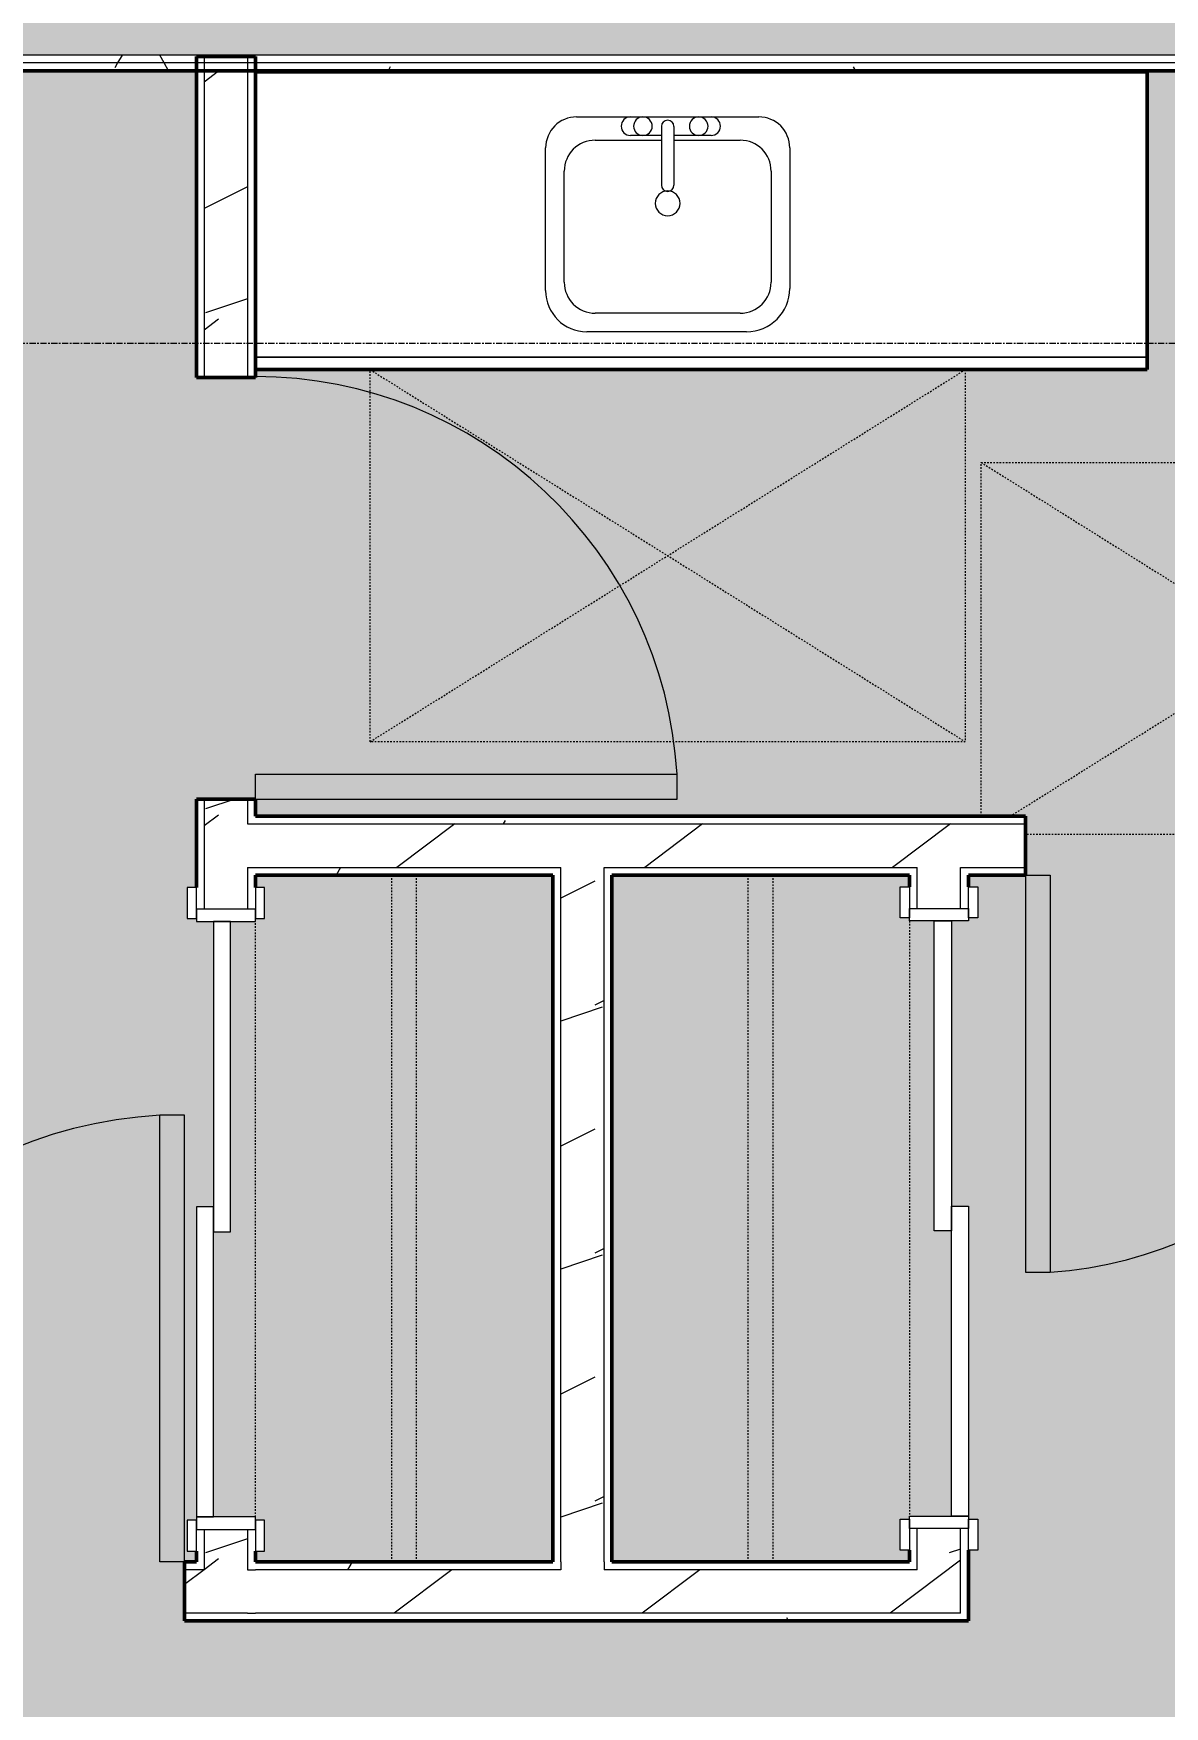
# Model space of a CAD drawing. Header units: inches. Extents: x -4292 to -464, y 9706 to 12474.
# Drawn here: x -3644.4 to -3553.2, y 10703.3 to 10838.2 of the extents above; entities that cross this region are included whole.
import ezdxf

# ---------------------------------------------------------------- set-up
doc = ezdxf.new("R2010")
doc.units = ezdxf.units.IN
doc.header["$MEASUREMENT"] = 0
doc.linetypes.add('Dash', pattern=[0.25, 0.125, -0.125])
doc.linetypes.add('Grid Line 1_2_', pattern=[0.875, 0.5, -0.125, 0.125, -0.125])
for name, color, linetype, lineweight in [('A-ANNO-DIMS', 211, 'Continuous', 9), ('A-ANNO-DIMS-120', 211, 'Continuous', 9), ('A-AREA-PATT-5', 41, 'Continuous', 9), ('A-DOOR-1', 7, 'Continuous', 9), ('A-DOOR-2', 90, 'Continuous', 20), ('A-DOOR-FRAM-1', 90, 'Continuous', 20), ('A-GENM-HDLN-1', 7, 'Dash', 9), ('A-WALL', 113, 'Continuous', 13), ('A-WALL-2', 250, 'Continuous', 50), ('A-WALL-3', 50, 'Continuous', 13), ('A-WALL-PATT-1', 7, 'Continuous', 9), ('A-WALL-PATT-2', 55, 'Continuous', 9), ('A-WALL-PATT-5', 111, 'Continuous', 9), ('I-WALL-1', 2, 'Continuous', 50), ('P-SANR-FIXT-1', 7, 'Continuous', 9), ('Q-CASE-1', 250, 'Continuous', 50), ('Q-CASE-2', 7, 'Continuous', 9), ('Q-CASE-HDLN-1', 7, 'Dash', 9), ('S-GRID-1', 1, 'Grid Line 1_2_', 9)]:
    doc.layers.add(name, color=color, linetype=linetype, lineweight=lineweight)
doc.styles.add('Century Gothic_B', font='GOTHICB.TTF', dxfattribs={"height": 11.25})
doc.dimstyles.new('OD__1__Tol__', dxfattribs={"dimscale": 12, "dimtxt": 11.746893, "dimasz": 1.25, "dimexe": 0.9375, "dimexo": 0.625, "dimgap": 0.15625, "dimtad": 1, "dimdec": 0, "dimzin": 3, "dimdsep": 46, "dimlunit": 4, "dimtxsty": 'Century Gothic_B', "dimblk1": 'OBLIQUE', "dimblk2": 'OBLIQUE', "dimsah": 1, "dimcen": 0.09, "dimdle": 0.9375, "dimazin": 0, "dimtfac": 1, "dimtdec": 4, "dimtix": 1, "dimtmove": 0, "dimatfit": 3, "dimfxl": 1, "dimtvp": 1, "dimtfill": 1, "dimfrac": 2, "dimtolj": 1, "dimtzin": 0, "dimarcsym": 2})
pattern_1 = [(0, (0, 0), (38.4, 9.6), [1.584, -27.216, 1.584, -27.216, -153.6]), (0, (0, 0), (38.4, 9.6), [-57.6, 1.584, -56.016, 1.584, -27.216, -67.2]), (0, (0, 0), (38.4, 9.6), [-144, 1.584, -17.616, 1.584, -46.416]), (120, (14.4, 4.8), (-27.513844, 28.4553755), [1.584, -27.216, 1.584, -27.216, -153.6]), (120, (14.4, 4.8), (-27.513844, 28.4553755), [-57.6, 1.584, -56.016, 1.584, -27.216, -67.2]), (120, (14.4, 4.8), (-27.513844, 28.4553755), [-144, 1.584, -17.616, 1.584, -46.416]), (240, (19.2, 24), (-10.886156, -38.0553755), [1.584, -27.216, 1.584, -27.216, -153.6]), (240, (19.2, 24), (-10.886156, -38.0553755), [-57.6, 1.584, -56.016, 1.584, -27.216, -67.2]), (240, (19.2, 24), (-10.886156, -38.0553755), [-144, 1.584, -17.616, 1.584, -46.416])]
pattern_2 = [(216.87, (7.997, 19.992), (59.9755286, 39.9843071), [9.996, -89.964]), (206.565, (19.992, 13.994), (-19.991807, -19.992219), [22.352, -22.352]), (198.435, (19.992, 3.998), (-39.983821, -19.991955), [12.644, -50.576])]

# ---------------------------------------------------------------- blocks, each defined once
blk = doc.blocks.new('DIMBLOCK16-FLOOR PLAN - 1ST FLOOR')
at = {"layer": 'A-ANNO-DIMS-120'}
for p, q in [((-3828.32, 11545.4), (-3828.32, 10269.06)), ((-3828.32, 10280.31), (-3828.32, 11545.4)), ((-3338.72, 10283.41), (-3338.72, 10269.06)), ((-3338.72, 10280.31), (-3338.72, 10283.41)), ((-3839.57, 10280.31), (-3338.72, 10280.31))]:
    blk.add_line(p, q, dxfattribs=at)
at = {"layer": 'A-ANNO-DIMS-120', "lineweight": 50}
for p, q in [((-3828.32, 10280.31), (-3820.82, 10287.81)), ((-3338.72, 10280.31), (-3331.22, 10287.81)), ((-3828.32, 10280.31), (-3835.82, 10272.81)), ((-3338.72, 10280.31), (-3346.22, 10272.81))]:
    blk.add_line(p, q, dxfattribs=at)
at = {"layer": 'A-ANNO-DIMS-120', "color": 0, "insert": (-3613.26, 10296.6), "char_height": 11.25, "width": 71.3764, "attachment_point": 1, "line_spacing_factor": 0.984502, "style": 'Century Gothic_B', "bg_fill": 3, "box_fill_scale": 1.25, "bg_fill_color": 256, "bg_fill_true_color": 13158600, "bg_fill_transparency": 0}
blk.add_mtext('40\' - 10"', dxfattribs=at)
blk = doc.blocks.new('_Oblique')
at = {"color": 0, "linetype": 'ByBlock', "lineweight": -2}
blk.add_line((-0.5, -0.5), (0.5, 0.5), dxfattribs=at)

msp = doc.modelspace()

# ---------------------------------------------------------------- hatches: boundary and pattern name
at = {"layer": 'A-AREA-PATT-5'}
h = msp.add_hatch(color=256, dxfattribs=at)
h.paths.add_polyline_path([(-3504.92374, 10671.3894), (-3540.92374, 10671.3894), (-3540.92374, 10673.1394), (-3504.92374, 10673.1394)], flags=0)
h.paths.add_polyline_path([(-3822.19874, 10553.1894), (-3591.97374, 10553.1894), (-3591.97374, 10563.78295), (-3602.42157, 10563.78295), (-3602.42157, 10580.28295), (-3591.97374, 10580.28295), (-3591.97374, 10591.78295), (-3602.42157, 10591.78295), (-3602.42157, 10608.28295), (-3591.97374, 10608.28295), (-3591.97374, 10619.78295), (-3602.42157, 10619.78295), (-3602.42157, 10636.28295), (-3591.97374, 10636.28295), (-3591.97374, 10664.85752), (-3555.97374, 10664.85752), (-3555.97374, 10650.21117), (-3553.68954, 10650.21117), (-3553.49269, 10650.01432), (-3553.49269, 10649.11823), (-3553.24269, 10649.11823), (-3553.24269, 10645.35359), (-3552.99269, 10645.35359), (-3552.99269, 10643.45217), (-3553.24269, 10643.45217), (-3553.24269, 10634.06114), (-3552.99269, 10634.06114), (-3552.99269, 10633.47059), (-3553.24269, 10633.47059), (-3553.24269, 10632.88004), (-3552.99269, 10632.88004), (-3552.99269, 10632.28948), (-3553.24269, 10632.28948), (-3553.24269, 10631.69893), (-3552.99269, 10631.69893), (-3552.99269, 10631.10838), (-3553.24269, 10631.10838), (-3553.24269, 10630.51783), (-3552.99269, 10630.51783), (-3552.99269, 10629.92728), (-3553.24269, 10629.92728), (-3553.24269, 10627.30411), (-3553.49269, 10627.28302), (-3553.51475, 10626.35477), (-3553.55034, 10626.26883), (-3553.68954, 10626.21117), (-3555.97374, 10626.21117), (-3555.97374, 10553.1894), (-3507.97374, 10553.1894), (-3507.97374, 10626.6394), (-3515.97374, 10626.6394), (-3515.97374, 10662.3894), (-3504.92374, 10662.3894), (-3504.90158, 10671.3894), (-3502.98624, 10671.3894), (-3502.98624, 10672.0144), (-3501.92374, 10672.0144), (-3501.92374, 10706.7644), (-3502.98624, 10706.7644), (-3502.98624, 10707.3894), (-3504.92374, 10707.3894), (-3504.92374, 10730.8394), (-3521.77374, 10730.8394), (-3521.77374, 10738.64024), (-3517.02374, 10738.58617), (-3517.02374, 10735.5894), (-3483.97374, 10735.5894), (-3483.97374, 10738.58617), (-3508.69866, 10738.64024), (-3508.69866, 10763.58617), (-3483.97374, 10763.58617), (-3483.97374, 10770.33617), (-3517.02374, 10770.33617), (-3517.02374, 10768.64024), (-3521.77374, 10768.64024), (-3521.77374, 10770.33617), (-3532.39874, 10770.33617), (-3532.39874, 10775.08617), (-3483.97374, 10775.08617), (-3483.97374, 10811.08617), (-3520.57497, 10811.08617), (-3520.57497, 10815.21117), (-3515.82497, 10815.21117), (-3515.82497, 10815.83617), (-3483.97374, 10815.83617), (-3483.97374, 10835.1894), (-3626.49269, 10835.1894), (-3626.49269, 10835.08617), (-3554.57497, 10835.08617), (-3554.57497, 10811.08617), (-3626.49269, 10811.08617), (-3626.49269, 10810.46117), (-3631.24269, 10810.46117), (-3631.24269, 10835.1894), (-3668.93403, 10835.1894), (-3668.93403, 10755.58617), (-3746.93403, 10755.58617), (-3746.93403, 10835.1894), (-3822.19874, 10835.1894), (-3822.19874, 10782.9019), (-3789.92374, 10782.9019), (-3789.92374, 10776.1394), (-3794.67374, 10776.1394), (-3794.67374, 10778.1519), (-3822.19874, 10778.1519), (-3822.19874, 10744.7557), (-3794.67374, 10744.7557), (-3794.67374, 10746.1394), (-3789.92374, 10746.1394), (-3789.92374, 10738.7019), (-3794.67374, 10738.7019), (-3794.67374, 10740.0057), (-3822.19874, 10740.0057), (-3822.19874, 10714.96117), (-3794.67374, 10714.96117), (-3794.67374, 10718.7019), (-3789.92374, 10718.7019), (-3789.92374, 10714.96117), (-3668.19269, 10714.96117), (-3668.19269, 10710.21117), (-3822.19874, 10710.21117), (-3822.19874, 10578.07859)], flags=0)
h.paths.add_polyline_path([(-3788.62067, 10553.46117), (-3788.62067, 10569.58617), (-3770.62067, 10569.58617), (-3770.62067, 10565.58617), (-3734.62067, 10565.58617), (-3734.62067, 10569.58617), (-3716.62067, 10569.58617), (-3716.62067, 10553.46117), (-3787.62067, 10553.46117)], flags=0)
h.paths.add_polyline_path([(-3670.2883, 10566.53617), (-3704.13093, 10566.53617), (-3704.13093, 10572.53617), (-3705.13093, 10572.53617), (-3705.13093, 10608.53617), (-3704.13093, 10608.53617), (-3704.13093, 10614.53617), (-3669.13093, 10614.53617), (-3669.13093, 10566.53617)], flags=0)
h.paths.add_polyline_path([(-3725.41721, 10617.86117), (-3792.13093, 10617.86117), (-3792.13093, 10618.86117), (-3798.13093, 10618.86117), (-3798.13093, 10653.86117), (-3714.13093, 10653.86117), (-3714.13093, 10618.86117), (-3720.13093, 10618.86117), (-3720.13093, 10617.86117)], flags=0)
h.paths.add_polyline_path([(-3483.97374, 10626.6394), (-3483.97374, 10662.3894), (-3485.97374, 10662.3894), (-3485.97374, 10626.6394)], flags=0)
h.paths.add_polyline_path([(-3626.49269, 10710.21117), (-3632.19269, 10710.21117), (-3632.19269, 10714.96117), (-3631.24269, 10714.96117), (-3631.24269, 10715.83617), (-3631.99269, 10715.83617), (-3631.99269, 10718.33617), (-3631.24269, 10718.33617), (-3631.24269, 10743.58617), (-3629.86769, 10743.58617), (-3629.86769, 10766.58617), (-3631.24269, 10766.58617), (-3631.24269, 10766.83617), (-3631.99269, 10766.83617), (-3631.99269, 10769.33617), (-3631.24269, 10769.33617), (-3631.24269, 10776.46117), (-3626.49269, 10776.46117), (-3626.49269, 10775.08617), (-3564.39874, 10775.08617), (-3564.39874, 10770.33617), (-3568.99269, 10770.33617), (-3568.99269, 10769.39867), (-3568.24269, 10769.39867), (-3568.24269, 10766.89867), (-3568.99269, 10766.89867), (-3568.99269, 10766.64867), (-3570.36769, 10766.64867), (-3570.36769, 10743.64867), (-3568.99269, 10743.64867), (-3568.99269, 10718.39867), (-3568.24269, 10718.39867), (-3568.24269, 10715.89867), (-3568.99269, 10715.89867), (-3568.99269, 10710.21117), (-3615.15939, 10710.21117)], flags=0)
h.paths.add_polyline_path([(-3626.49269, 10714.96117), (-3602.49269, 10714.96117), (-3602.49269, 10770.33617), (-3626.49269, 10770.33617), (-3626.49269, 10769.33617), (-3625.74269, 10769.33617), (-3625.74269, 10766.83617), (-3626.49269, 10766.83617), (-3626.49269, 10766.58617), (-3628.49269, 10766.58617), (-3628.49269, 10741.58617), (-3629.86769, 10741.58617), (-3629.86769, 10718.58617), (-3626.49269, 10718.58617), (-3626.49269, 10718.33617), (-3625.74269, 10718.33617), (-3625.74269, 10715.83617), (-3626.49269, 10715.83617)], flags=0)
h.paths.add_polyline_path([(-3595.03936, 10714.96117), (-3573.74269, 10714.96117), (-3573.74269, 10715.89867), (-3574.49269, 10715.89867), (-3574.49269, 10718.39867), (-3573.74269, 10718.39867), (-3573.74269, 10718.64867), (-3570.36769, 10718.64867), (-3570.36769, 10741.64867), (-3571.74269, 10741.64867), (-3571.74269, 10766.64867), (-3573.74269, 10766.64867), (-3573.74269, 10766.89867), (-3574.49269, 10766.89867), (-3574.49269, 10769.39867), (-3573.74269, 10769.39867), (-3573.74269, 10770.33617), (-3597.74269, 10770.33617), (-3597.74269, 10714.96117)], flags=0)
h.paths.add_polyline_path([(-3795.67374, 10747.3894), (-3820.92374, 10747.3894), (-3820.92374, 10775.3894), (-3795.67374, 10775.3894), (-3795.67374, 10765.88088), (-3795.17374, 10765.8559), (-3795.17374, 10765.39791), (-3795.67374, 10765.39791), (-3795.67374, 10749.12662), (-3795.17374, 10749.08916), (-3795.17374, 10748.40217), (-3795.67374, 10748.40217)], flags=0)
h.paths.add_polyline_path([(-3539.07497, 10803.60995), (-3540.44871, 10804.10995), (-3541.31474, 10804.60995), (-3542.31474, 10805.60995), (-3543.78435, 10807.7862), (-3544.63478, 10809.60995), (-3545.36272, 10811.60995), (-3545.90066, 10813.61756), (-3546.07497, 10815.60995), (-3545.90066, 10817.10043), (-3545.81082, 10817.60995), (-3545.54287, 10818.60995), (-3544.97611, 10819.60995), (-3543.78435, 10820.60995), (-3543.43664, 10823.63373), (-3544.82497, 10823.63373), (-3545.78939, 10823.7607), (-3546.68808, 10824.13295), (-3547.45981, 10824.72512), (-3548.05197, 10825.49684), (-3548.42423, 10826.39553), (-3548.55119, 10827.35995), (-3548.55119, 10835.08617), (-3528.59875, 10835.08617), (-3528.62148, 10827.18734), (-3528.72572, 10826.39553), (-3529.09797, 10825.49684), (-3529.69014, 10824.72512), (-3530.46186, 10824.13295), (-3531.36056, 10823.7607), (-3532.46603, 10823.63373), (-3533.71331, 10823.63373), (-3533.36559, 10820.60995), (-3532.17384, 10819.60995), (-3531.60708, 10818.60995), (-3531.24928, 10817.10043), (-3531.16213, 10816.60615), (-3531.07497, 10815.60995), (-3531.24928, 10813.61756), (-3531.78722, 10811.60995), (-3532.51516, 10809.60995), (-3533.44778, 10807.60995), (-3534.83521, 10805.60995), (-3535.83521, 10804.60995), (-3536.70123, 10804.10995), (-3538.07497, 10803.60995)], flags=0)
h.paths.add_polyline_path([(-3664.93403, 10817.08617), (-3664.93403, 10835.08617), (-3646.93403, 10835.08617), (-3646.93403, 10817.08617)], flags=0)
h.paths.add_polyline_path([(-3748.86587, 10817.08617), (-3766.86587, 10817.08617), (-3766.86587, 10835.08617), (-3748.86587, 10835.08617)], flags=0)
at = {"layer": 'A-WALL-PATT-5'}
h = msp.add_hatch(dxfattribs=at)
h.set_pattern_fill('FP_38', color=256, style=0, pattern_type=2)
h.set_pattern_definition([(161.57, (0.6, 0.6), (-4.80033747, -0.00041462), [0, -34.152, 3.792, 0]), (18.43, (-0.6, 0.6), (-4.80033747, 0.00041462), [0, -34.152, 3.792, 0]), (108.43, (0.6, 0.6), (2.39913218, -12.00105099), [11.382, -26.562]), (71.57, (-0.6, 0.6), (2.39913218, 12.00105099), [11.382, -26.562])])
h.paths.add_polyline_path([(-3822.72374, 10836.4394), (-3482.72374, 10836.4394), (-3482.72374, 10839.9394), (-3822.72374, 10839.9394)], flags=0)
h = msp.add_hatch(dxfattribs=at)
h.set_pattern_fill('FP_3', color=256, style=0, pattern_type=2)
h.set_pattern_definition(pattern_1)
h.paths.add_polyline_path([(-3615.15939, 10835.8144), (-3483.34874, 10835.8144), (-3483.35259, 10836.4394), (-3822.72374, 10836.4394), (-3822.72374, 10835.8144), (-3626.49269, 10835.8144)], flags=0)
h = msp.add_hatch(dxfattribs=at)
h.set_pattern_fill('FP_3', color=256, style=0, pattern_type=2)
h.set_pattern_definition(pattern_1)
h.paths.add_polyline_path([(-3504.90158, 10835.1894), (-3483.97374, 10835.1894), (-3483.97374, 10835.8144), (-3822.72374, 10835.8144), (-3822.72374, 10835.1894), (-3532.46603, 10835.1894)], flags=0)

# ---------------------------------------------------------------- linework, layer by layer
at = {"layer": 'A-WALL'}
for p, q in [((-3482.72374, 10836.4394), (-3822.72374, 10836.4394)), ((-3483.34874, 10835.8144), (-3822.72374, 10835.8144))]:
    msp.add_line(p, q, dxfattribs=at)
at = {"layer": 'I-WALL-1'}
msp.add_line((-3822.72374, 10835.1894), (-3483.97374, 10835.1894), dxfattribs=at)

# ---------------------------------------------------------------- next in the draw order: dimensions: what is measured, and where the dimension line sits
at = {"layer": 'A-ANNO-DIMS'}
dim = msp.add_linear_dim(base=(-3338.72374, 10280.30762), p1=(-3828.32374, 11552.9019), p2=(-3338.72374, 10290.91422), dimstyle='OD__1__Tol__', override={"dimpost": '<>', "dimfxl": 1353.632539}, dxfattribs=at)
dim.commit()
dim.dimension.update_dxf_attribs({"geometry": 'DIMBLOCK16-FLOOR PLAN - 1ST FLOOR', "text_midpoint": (-3583.52374, 10288.09059)})

# ---------------------------------------------------------------- next in the draw order: hatches: boundary and pattern name
at = {"layer": 'A-WALL-PATT-1'}
h = msp.add_hatch(dxfattribs=at)
h.set_pattern_fill('FP_3', color=256, style=0, pattern_type=2)
h.set_pattern_definition(pattern_1)
h.paths.add_polyline_path([(-3626.49269, 10774.46117), (-3564.39874, 10774.46117), (-3564.39874, 10775.08617), (-3626.49269, 10775.08617)], flags=0)
h.paths.add_polyline_path([(-3489.19866, 10774.46117), (-3483.97374, 10774.4769), (-3483.97374, 10775.08617), (-3532.39874, 10775.08617), (-3532.39874, 10774.46117), (-3504.90158, 10774.46117)], flags=0)
h = msp.add_hatch(dxfattribs=at)
h.set_pattern_fill('FP_3', color=256, style=0, pattern_type=2)
h.set_pattern_definition(pattern_1)
h.paths.add_polyline_path([(-3626.49269, 10770.33617), (-3601.86769, 10770.33617), (-3601.86769, 10770.96117), (-3626.49269, 10770.96117)], flags=0)
h.paths.add_polyline_path([(-3569.61769, 10770.33617), (-3564.39874, 10770.33617), (-3564.39874, 10770.96117), (-3569.61769, 10770.96117)], flags=0)
h.paths.add_polyline_path([(-3573.74269, 10770.33617), (-3573.11769, 10770.33617), (-3573.11769, 10770.96117), (-3598.36769, 10770.96117), (-3598.36769, 10770.33617), (-3597.47037, 10770.33617)], flags=0)
h.paths.add_polyline_path([(-3521.77374, 10770.33617), (-3521.14874, 10770.33617), (-3521.14874, 10770.96117), (-3532.39874, 10770.96117), (-3532.39874, 10770.33617)], flags=0)
h.paths.add_polyline_path([(-3517.02374, 10770.33617), (-3483.97374, 10770.33617), (-3483.97374, 10770.96117), (-3517.64874, 10770.96117), (-3517.64874, 10770.33617)], flags=0)
h = msp.add_hatch(dxfattribs=at)
h.set_pattern_fill('FP_3', color=256, style=0, pattern_type=2)
h.set_pattern_definition(pattern_1)
h.paths.add_polyline_path([(-3668.19269, 10714.33617), (-3668.19269, 10714.96117), (-3822.41046, 10714.96117), (-3822.41046, 10714.33617), (-3670.2883, 10714.33617)], flags=0)
h.paths.add_polyline_path([(-3632.19269, 10714.33617), (-3630.61769, 10714.33617), (-3630.61769, 10714.96117), (-3632.19269, 10714.96117)], flags=0)
h = msp.add_hatch(dxfattribs=at)
h.set_pattern_fill('FP_3', color=256, style=0, pattern_type=2)
h.set_pattern_definition(pattern_1)
h.paths.add_polyline_path([(-3597.74269, 10714.33617), (-3573.74269, 10714.33617), (-3573.74269, 10714.96117), (-3598.36769, 10714.96117), (-3598.36769, 10714.33617)], flags=0)
h.paths.add_polyline_path([(-3626.49269, 10714.33617), (-3601.86769, 10714.33617), (-3601.86769, 10714.96117), (-3626.49269, 10714.96117)], flags=0)
h = msp.add_hatch(dxfattribs=at)
h.set_pattern_fill('FP_3', color=256, style=0, pattern_type=2)
h.set_pattern_definition(pattern_1)
h.paths.add_polyline_path([(-3670.2883, 10710.21117), (-3668.19269, 10710.21117), (-3668.19269, 10710.83617), (-3822.41046, 10710.83617), (-3822.41046, 10710.21117), (-3746.93403, 10710.21117)], flags=0)
h.paths.add_polyline_path([(-3626.49269, 10710.21117), (-3626.49269, 10710.83617), (-3632.19269, 10710.83617), (-3632.19269, 10710.21117), (-3627.11769, 10710.21117)], flags=0)
h = msp.add_hatch(dxfattribs=at)
h.set_pattern_fill('FP_3', color=256, style=0, pattern_type=2)
h.set_pattern_definition(pattern_1)
h.paths.add_polyline_path([(-3569.67503, 10710.21117), (-3569.61769, 10710.21117), (-3569.61769, 10710.83617), (-3626.49269, 10710.83617), (-3626.49269, 10710.21117), (-3573.11769, 10710.21117)], flags=0)
at = {"layer": 'A-WALL-PATT-2'}
h = msp.add_hatch(dxfattribs=at)
h.set_pattern_fill('FP_7', color=256, style=0, pattern_type=2)
h.set_pattern_definition(pattern_2)
h.paths.add_polyline_path([(-3630.61769, 10714.33617), (-3627.11769, 10714.33617), (-3627.11769, 10717.58617), (-3630.61769, 10717.58617), (-3630.61769, 10714.96117)], flags=0)
h.paths.add_polyline_path([(-3629.86769, 10767.58617), (-3627.11769, 10767.58617), (-3627.11769, 10776.46117), (-3630.61769, 10776.46117), (-3630.61769, 10767.58617)], flags=0)
h.paths.add_polyline_path([(-3630.61769, 10810.46117), (-3627.11769, 10810.46117), (-3627.11769, 10835.1894), (-3630.61769, 10835.1894)], flags=0)
h = msp.add_hatch(dxfattribs=at)
h.set_pattern_fill('FP_7', color=256, style=0, pattern_type=2)
h.set_pattern_definition(pattern_2)
h.paths.add_polyline_path([(-3598.36769, 10770.96117), (-3564.39874, 10770.96117), (-3564.39874, 10774.46117), (-3627.11769, 10774.46117), (-3627.11769, 10770.96117), (-3601.86769, 10770.96117)], flags=0)
h.paths.add_polyline_path([(-3482.72374, 10770.96117), (-3482.72374, 10774.46117), (-3532.39874, 10774.46117), (-3532.39874, 10770.96117), (-3489.19866, 10770.96117)], flags=0)
h = msp.add_hatch(dxfattribs=at)
h.set_pattern_fill('FP_7', color=256, style=0, pattern_type=2)
h.set_pattern_definition(pattern_2)
h.paths.add_polyline_path([(-3598.36769, 10714.33617), (-3598.36769, 10770.96117), (-3601.86769, 10770.96117), (-3601.86769, 10714.33617)], flags=0)
h = msp.add_hatch(dxfattribs=at)
h.set_pattern_fill('FP_7', color=256, style=0, pattern_type=2)
h.set_pattern_definition(pattern_2)
h.paths.add_polyline_path([(-3569.61769, 10710.83617), (-3569.61769, 10717.64867), (-3573.11769, 10717.64867), (-3573.11769, 10710.83617)], flags=0)
h.paths.add_polyline_path([(-3570.36769, 10767.64867), (-3569.61769, 10767.64867), (-3569.61769, 10770.96117), (-3573.11769, 10770.96117), (-3573.11769, 10767.64867), (-3571.74269, 10767.64867)], flags=0)
h = msp.add_hatch(dxfattribs=at)
h.set_pattern_fill('FP_7', color=256, style=0, pattern_type=2)
h.set_pattern_definition(pattern_2)
h.paths.add_polyline_path([(-3822.41046, 10710.83617), (-3668.19269, 10710.83617), (-3668.19269, 10714.33617), (-3822.41046, 10714.33617)], flags=0)
h.paths.add_polyline_path([(-3632.19269, 10710.83617), (-3627.11769, 10710.83617), (-3627.11769, 10714.33617), (-3632.19269, 10714.33617)], flags=0)
h = msp.add_hatch(dxfattribs=at)
h.set_pattern_fill('FP_7', color=256, style=0, pattern_type=2)
h.set_pattern_definition(pattern_2)
h.paths.add_polyline_path([(-3601.86769, 10710.83617), (-3573.11769, 10710.84358), (-3573.11769, 10714.33617), (-3627.11769, 10714.3199), (-3627.11769, 10710.83617), (-3615.15939, 10710.83617)], flags=0)

# ---------------------------------------------------------------- next in the draw order: linework, layer by layer
at = {"layer": 'A-DOOR-1'}
for p, q in [((-3631.99269, 10769.33617), (-3631.99269, 10766.83617)), ((-3631.24269, 10769.33617), (-3631.99269, 10769.33617)), ((-3631.24269, 10766.83617), (-3631.24269, 10769.33617)), ((-3626.49269, 10769.33617), (-3626.49269, 10766.83617)), ((-3625.74269, 10769.33617), (-3626.49269, 10769.33617)), ((-3625.74269, 10766.83617), (-3625.74269, 10769.33617)), ((-3574.49269, 10769.39867), (-3573.74269, 10769.39867)), ((-3574.49269, 10766.89867), (-3574.49269, 10769.39867)), ((-3573.74269, 10769.39867), (-3573.74269, 10766.89867)), ((-3568.99269, 10769.39867), (-3568.24269, 10769.39867)), ((-3568.99269, 10766.89867), (-3568.99269, 10769.39867)), ((-3568.24269, 10769.39867), (-3568.24269, 10766.89867)), ((-3631.99269, 10766.83617), (-3631.24269, 10766.83617)), ((-3626.49269, 10766.83617), (-3625.74269, 10766.83617)), ((-3573.74269, 10766.89867), (-3574.49269, 10766.89867)), ((-3568.24269, 10766.89867), (-3568.99269, 10766.89867)), ((-3631.99269, 10718.33617), (-3631.99269, 10715.83617)), ((-3631.24269, 10718.33617), (-3631.99269, 10718.33617)), ((-3631.24269, 10715.83617), (-3631.24269, 10718.33617)), ((-3626.49269, 10718.33617), (-3626.49269, 10715.83617)), ((-3625.74269, 10718.33617), (-3626.49269, 10718.33617)), ((-3625.74269, 10715.83617), (-3625.74269, 10718.33617)), ((-3574.49269, 10718.39867), (-3573.74269, 10718.39867)), ((-3574.49269, 10715.89867), (-3574.49269, 10718.39867)), ((-3573.74269, 10718.39867), (-3573.74269, 10715.89867)), ((-3568.99269, 10718.39867), (-3568.24269, 10718.39867)), ((-3568.99269, 10715.89867), (-3568.99269, 10718.39867)), ((-3568.24269, 10718.39867), (-3568.24269, 10715.89867)), ((-3631.99269, 10715.83617), (-3631.24269, 10715.83617)), ((-3626.49269, 10715.83617), (-3625.74269, 10715.83617)), ((-3573.74269, 10715.89867), (-3574.49269, 10715.89867)), ((-3568.24269, 10715.89867), (-3568.99269, 10715.89867))]:
    msp.add_line(p, q, dxfattribs=at)
for centre, radius, start, end in [((-3626.49269, 10776.46117), 34.06659, 3.365687, 90), ((-3564.39874, 10770.33617), 32.06659, 273.5758705, 0), ((-3632.19269, 10714.96117), 36.06659, 93.1788522, 180)]:
    msp.add_arc(centre, radius, start, end, dxfattribs=at)
at = {"layer": 'A-DOOR-2'}
for p, q in [((-3626.49269, 10778.46117), (-3592.48485, 10778.46117)), ((-3626.49269, 10776.46117), (-3626.49269, 10778.46117)), ((-3592.48485, 10776.46117), (-3592.48485, 10778.46117)), ((-3626.49269, 10776.46117), (-3592.48485, 10776.46117)), ((-3564.39874, 10770.33617), (-3564.39874, 10738.33201)), ((-3564.39874, 10770.33617), (-3562.39874, 10770.33617)), ((-3562.39874, 10770.33617), (-3562.39874, 10738.33201)), ((-3629.86769, 10766.58617), (-3629.86769, 10741.58617)), ((-3628.49269, 10766.58617), (-3629.86769, 10766.58617)), ((-3628.49269, 10741.58617), (-3628.49269, 10766.58617)), ((-3571.74269, 10766.64867), (-3570.36769, 10766.64867)), ((-3571.74269, 10741.64867), (-3571.74269, 10766.64867)), ((-3570.36769, 10766.64867), (-3570.36769, 10741.64867)), ((-3634.19269, 10714.96117), (-3634.19269, 10750.97227)), ((-3632.19269, 10750.97227), (-3634.19269, 10750.97227)), ((-3632.19269, 10714.96117), (-3632.19269, 10750.97227)), ((-3570.36769, 10743.64867), (-3568.99269, 10743.64867)), ((-3570.36769, 10718.64867), (-3570.36769, 10743.64867)), ((-3568.99269, 10743.64867), (-3568.99269, 10718.64867)), ((-3631.24269, 10743.58617), (-3631.24269, 10718.58617)), ((-3629.86769, 10743.58617), (-3631.24269, 10743.58617)), ((-3629.86769, 10718.58617), (-3629.86769, 10743.58617)), ((-3629.86769, 10741.58617), (-3628.49269, 10741.58617)), ((-3570.36769, 10741.64867), (-3571.74269, 10741.64867)), ((-3564.39874, 10738.33201), (-3562.39874, 10738.33201)), ((-3631.24269, 10718.58617), (-3629.86769, 10718.58617)), ((-3568.99269, 10718.64867), (-3570.36769, 10718.64867)), ((-3632.19269, 10714.96117), (-3634.19269, 10714.96117))]:
    msp.add_line(p, q, dxfattribs=at)
at = {"layer": 'A-DOOR-FRAM-1'}
for p, q in [((-3626.49269, 10767.58617), (-3631.24269, 10767.58617)), ((-3631.24269, 10767.58617), (-3631.24269, 10766.58617)), ((-3631.24269, 10766.58617), (-3626.49269, 10766.58617)), ((-3626.49269, 10766.58617), (-3626.49269, 10767.58617)), ((-3573.74269, 10767.64867), (-3568.99269, 10767.64867)), ((-3573.74269, 10766.64867), (-3573.74269, 10767.64867)), ((-3568.99269, 10766.64867), (-3573.74269, 10766.64867)), ((-3568.99269, 10767.64867), (-3568.99269, 10766.64867)), ((-3631.24269, 10718.58617), (-3631.24269, 10717.58617)), ((-3626.49269, 10718.58617), (-3631.24269, 10718.58617)), ((-3626.49269, 10717.58617), (-3626.49269, 10718.58617)), ((-3573.74269, 10718.64867), (-3568.99269, 10718.64867)), ((-3573.74269, 10717.64867), (-3573.74269, 10718.64867)), ((-3568.99269, 10718.64867), (-3568.99269, 10717.64867)), ((-3631.24269, 10717.58617), (-3626.49269, 10717.58617)), ((-3568.99269, 10717.64867), (-3573.74269, 10717.64867))]:
    msp.add_line(p, q, dxfattribs=at)
at = {"layer": 'A-GENM-HDLN-1'}
for p, q in [((-3617.23946, 10811.08617), (-3569.23946, 10781.08617)), ((-3617.23946, 10781.08617), (-3569.23946, 10811.08617)), ((-3617.23946, 10781.08617), (-3617.23946, 10811.08617)), ((-3569.23946, 10811.08617), (-3569.23946, 10781.08617)), ((-3567.97374, 10803.60995), (-3522.33569, 10775.08617)), ((-3567.97374, 10803.60995), (-3539.07497, 10803.60995)), ((-3567.97374, 10775.08617), (-3567.97374, 10803.60995)), ((-3565.61178, 10775.08617), (-3519.97374, 10803.60995)), ((-3569.23946, 10781.08617), (-3617.23946, 10781.08617)), ((-3532.39874, 10773.60995), (-3564.39874, 10773.60995))]:
    msp.add_line(p, q, dxfattribs=at)
at = {"layer": 'A-WALL-2'}
for p, q in [((-3626.49269, 10836.33617), (-3631.24269, 10836.33617)), ((-3631.24269, 10836.33617), (-3631.24269, 10810.46117)), ((-3626.49269, 10810.46117), (-3626.49269, 10836.33617)), ((-3631.24269, 10810.46117), (-3626.49269, 10810.46117)), ((-3626.49269, 10776.46117), (-3631.24269, 10776.46117)), ((-3631.24269, 10776.46117), (-3631.24269, 10769.33617)), ((-3626.49269, 10775.08617), (-3626.49269, 10776.46117)), ((-3564.39874, 10775.08617), (-3626.49269, 10775.08617)), ((-3564.39874, 10770.33617), (-3564.39874, 10775.08617)), ((-3626.49269, 10770.33617), (-3602.49269, 10770.33617)), ((-3626.49269, 10769.33617), (-3626.49269, 10770.33617)), ((-3602.49269, 10770.33617), (-3602.49269, 10714.96117)), ((-3597.74269, 10770.33617), (-3573.74269, 10770.33617)), ((-3597.74269, 10714.96117), (-3597.74269, 10770.33617)), ((-3573.74269, 10770.33617), (-3573.74269, 10769.39867)), ((-3568.99269, 10769.39867), (-3568.99269, 10770.33617)), ((-3568.99269, 10770.33617), (-3564.39874, 10770.33617)), ((-3631.24269, 10715.83617), (-3631.24269, 10714.96117)), ((-3626.49269, 10714.96117), (-3626.49269, 10715.83617)), ((-3573.74269, 10715.89867), (-3573.74269, 10714.96117)), ((-3568.99269, 10710.21117), (-3568.99269, 10715.89867)), ((-3631.24269, 10714.96117), (-3632.19269, 10714.96117)), ((-3632.19269, 10714.96117), (-3632.19269, 10710.21117)), ((-3602.49269, 10714.96117), (-3626.49269, 10714.96117)), ((-3573.74269, 10714.96117), (-3597.74269, 10714.96117)), ((-3632.19269, 10710.21117), (-3626.49269, 10710.21117)), ((-3626.49269, 10710.21117), (-3573.74269, 10710.21117)), ((-3573.74269, 10710.21117), (-3569.61769, 10710.21117)), ((-3569.61769, 10710.21117), (-3568.99269, 10710.21117))]:
    msp.add_line(p, q, dxfattribs=at)
at = {"layer": 'A-WALL-3'}
for p, q in [((-3630.61769, 10836.33617), (-3630.61769, 10810.46117)), ((-3627.11769, 10836.33617), (-3627.11769, 10810.46117)), ((-3630.61769, 10776.46117), (-3630.61769, 10767.58617)), ((-3627.11769, 10776.46117), (-3627.11769, 10774.46117)), ((-3627.11769, 10774.46117), (-3626.49269, 10774.46117)), ((-3626.49269, 10774.46117), (-3564.39874, 10774.46117)), ((-3627.11769, 10770.96117), (-3626.49269, 10770.96117)), ((-3627.11769, 10770.96117), (-3627.11769, 10767.58617)), ((-3626.49269, 10770.96117), (-3601.86769, 10770.96117)), ((-3601.86769, 10770.33617), (-3601.86769, 10770.96117)), ((-3598.36769, 10770.96117), (-3573.11769, 10770.96117)), ((-3598.36769, 10770.33617), (-3598.36769, 10770.96117)), ((-3573.11769, 10770.33617), (-3573.11769, 10770.96117)), ((-3569.61769, 10770.33617), (-3569.61769, 10770.96117)), ((-3569.61769, 10770.96117), (-3564.39874, 10770.96117)), ((-3601.86769, 10714.96117), (-3601.86769, 10770.33617)), ((-3598.36769, 10714.96117), (-3598.36769, 10770.33617)), ((-3573.11769, 10767.64867), (-3573.11769, 10770.33617)), ((-3569.61769, 10767.64867), (-3569.61769, 10770.33617)), ((-3630.61769, 10717.58617), (-3630.61769, 10714.96117)), ((-3627.11769, 10717.58617), (-3627.11769, 10714.96117)), ((-3573.11769, 10714.33617), (-3573.11769, 10717.64867)), ((-3569.61769, 10710.83617), (-3569.61769, 10717.64867)), ((-3630.61769, 10714.33617), (-3632.19269, 10714.33617)), ((-3630.61769, 10714.96117), (-3630.61769, 10714.33617)), ((-3627.11769, 10714.96117), (-3627.11769, 10714.33617)), ((-3627.11769, 10714.33617), (-3626.49269, 10714.33617)), ((-3601.86769, 10714.33617), (-3626.49269, 10714.33617)), ((-3601.86769, 10714.96117), (-3601.86769, 10714.33617)), ((-3598.36769, 10714.96117), (-3598.36769, 10714.33617)), ((-3573.74269, 10714.33617), (-3598.36769, 10714.33617)), ((-3573.11769, 10714.33617), (-3573.74269, 10714.33617)), ((-3627.11769, 10710.83617), (-3632.19269, 10710.83617)), ((-3627.11769, 10710.83617), (-3626.49269, 10710.83617)), ((-3573.74269, 10710.83617), (-3626.49269, 10710.83617)), ((-3573.11769, 10710.83617), (-3573.74269, 10710.83617)), ((-3569.61769, 10710.83617), (-3573.11769, 10710.83617))]:
    msp.add_line(p, q, dxfattribs=at)
at = {"layer": 'P-SANR-FIXT-1'}
for p, q in [((-3600.58198, 10831.46117), (-3585.89694, 10831.46117)), ((-3600.58198, 10831.46117), (-3585.89694, 10831.46117)), ((-3596.23946, 10831.46117), (-3589.73946, 10831.46117)), ((-3593.73946, 10829.96117), (-3596.23946, 10829.96117)), ((-3593.73946, 10830.69737), (-3593.73946, 10825.95902)), ((-3592.73946, 10830.69737), (-3592.73946, 10825.95902)), ((-3589.73946, 10829.96117), (-3592.73946, 10829.96117)), ((-3603.08198, 10817.45921), (-3603.08198, 10828.96117)), ((-3603.08198, 10817.45921), (-3603.08198, 10828.96117)), ((-3599.08198, 10829.58617), (-3593.73946, 10829.58617)), ((-3592.73946, 10829.58617), (-3587.39694, 10829.58617)), ((-3583.39694, 10828.96117), (-3583.39694, 10817.63834)), ((-3583.39694, 10828.96117), (-3583.39694, 10817.63834)), ((-3601.58198, 10818.13834), (-3601.58198, 10827.08617)), ((-3584.89694, 10827.08617), (-3584.89694, 10818.13834)), ((-3587.39694, 10815.63834), (-3599.08198, 10815.63834)), ((-3586.89694, 10814.13834), (-3599.76111, 10814.13834)), ((-3586.89694, 10814.13834), (-3599.76111, 10814.13834))]:
    msp.add_line(p, q, dxfattribs=at)
for centre, radius, start, end in [((-3600.58198, 10828.96117), 2.5, 90, 180), ((-3600.58198, 10828.96117), 2.5, 90, 180), ((-3596.23946, 10830.71117), 0.75, 90, 270), ((-3595.23946, 10830.71117), 0.75, 0, 180), ((-3590.73946, 10830.71117), 0.75, 0, 180), ((-3589.73946, 10830.71117), 0.75, 270, 90), ((-3585.89694, 10828.96117), 2.5, 0, 90), ((-3585.89694, 10828.96117), 2.5, 0, 90), ((-3595.23946, 10830.71117), 0.75, 180, 0), ((-3593.23946, 10830.69737), 0.5, 0, 180), ((-3590.73946, 10830.71117), 0.75, 180, 0), ((-3599.08198, 10827.08617), 2.5, 90, 180), ((-3587.39694, 10827.08617), 2.5, 0, 90), ((-3593.23946, 10825.95902), 0.5, 180, 0), ((-3593.23946, 10824.49383), 1, 0, 180), ((-3593.23946, 10824.49383), 1, 180, 0), ((-3599.08198, 10818.13834), 2.5, 180, 270), ((-3587.39694, 10818.13834), 2.5, 270, 0), ((-3599.76111, 10817.45921), 3.32087, 180, 270), ((-3599.76111, 10817.45921), 3.32087, 180, 270), ((-3586.89694, 10817.63834), 3.5, 270, 0), ((-3586.89694, 10817.63834), 3.5, 270, 0)]:
    msp.add_arc(centre, radius, start, end, dxfattribs=at)
at = {"layer": 'Q-CASE-1'}
for p, q in [((-3554.57497, 10835.08617), (-3626.49269, 10835.08617)), ((-3554.57497, 10811.08617), (-3554.57497, 10835.08617)), ((-3626.49269, 10811.08617), (-3554.57497, 10811.08617))]:
    msp.add_line(p, q, dxfattribs=at)
at = {"layer": 'Q-CASE-2'}
for p, q in [((-3626.49269, 10835.08617), (-3554.57497, 10835.08617)), ((-3554.57497, 10835.08617), (-3554.57497, 10812.08617)), ((-3626.49269, 10812.08617), (-3554.57497, 10812.08617)), ((-3554.57497, 10812.08617), (-3626.49269, 10812.08617)), ((-3554.57497, 10811.08617), (-3626.49269, 10811.08617)), ((-3554.57497, 10812.08617), (-3554.57497, 10811.08617))]:
    msp.add_line(p, q, dxfattribs=at)
at = {"layer": 'Q-CASE-HDLN-1'}
for p, q in [((-3626.49269, 10770.33617), (-3602.49269, 10770.33617)), ((-3626.49269, 10769.33617), (-3626.49269, 10770.33617)), ((-3615.49269, 10714.96117), (-3615.49269, 10770.33617)), ((-3613.49269, 10714.96117), (-3613.49269, 10770.33617)), ((-3602.49269, 10770.33617), (-3602.49269, 10714.96117)), ((-3597.74269, 10770.33617), (-3573.74269, 10770.33617)), ((-3597.74269, 10714.96117), (-3597.74269, 10770.33617)), ((-3586.74269, 10714.96117), (-3586.74269, 10770.33617)), ((-3584.74269, 10714.96117), (-3584.74269, 10770.33617)), ((-3573.74269, 10770.33617), (-3573.74269, 10769.39867)), ((-3626.49269, 10718.58617), (-3626.49269, 10766.58617)), ((-3573.74269, 10766.64867), (-3573.74269, 10718.64867)), ((-3626.49269, 10714.96117), (-3626.49269, 10715.83617)), ((-3573.74269, 10715.89867), (-3573.74269, 10714.96117)), ((-3602.49269, 10714.96117), (-3626.49269, 10714.96117)), ((-3573.74269, 10714.96117), (-3597.74269, 10714.96117))]:
    msp.add_line(p, q, dxfattribs=at)
at = {"layer": 'S-GRID-1'}
msp.add_line((-464.45104, 10813.1894), (-4232.19143, 10813.1894), dxfattribs=at)

doc.saveas('drawing.dxf')
